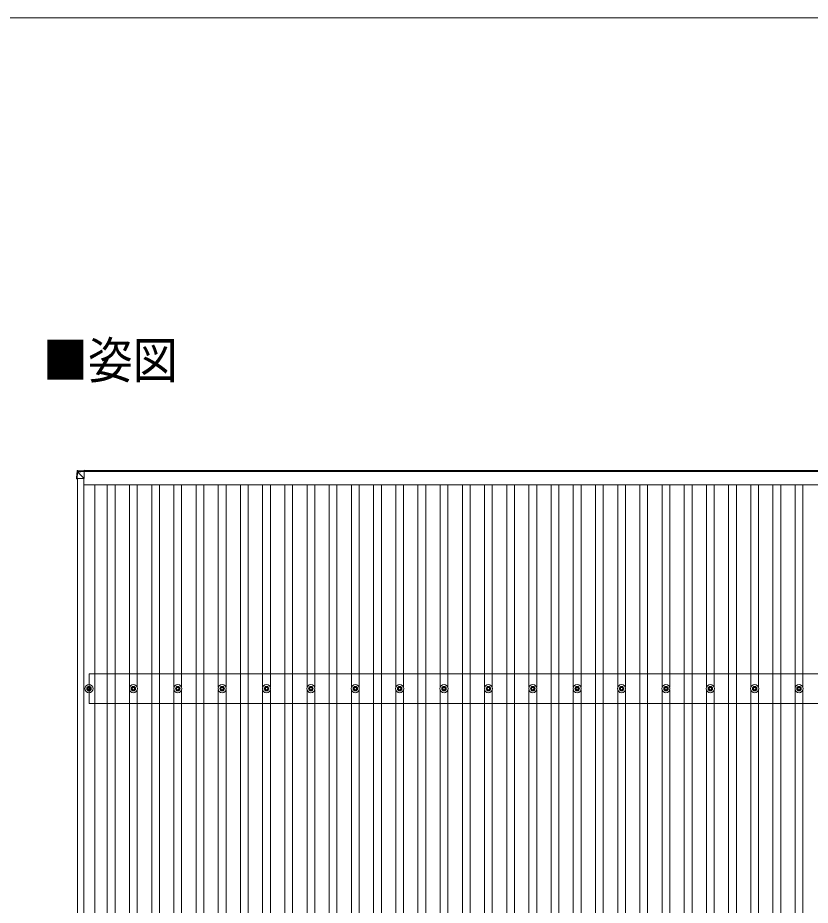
# Model space of a CAD drawing. Units: millimetres at full size, sheet at 1:50; details may follow other scales. Extents: x -14053 to 14053, y -9700 to 9700.
# Drawn here: x -7799 to -4227, y 5698 to 9700 of the extents above; entities that cross this region are included whole.
import ezdxf
from ezdxf.enums import TextEntityAlignment as Align

# ---------------------------------------------------------------- set-up
doc = ezdxf.new("R2010")
doc.units = ezdxf.units.MM
doc.header["$LTSCALE"] = 50
for name, color, linetype, lineweight in [('1-0', 4, 'Continuous', 9), ('1-1', 2, 'Continuous', 9), ('1-2', 134, 'Continuous', 9), ('1-3', 5, 'Continuous', 5), ('1-4', 6, 'Continuous', 9), ('F-0', 7, 'Continuous', 9)]:
    doc.layers.add(name, color=color, linetype=linetype, lineweight=lineweight)
doc.styles.add('ＭＳ ゴシック', font='')
doc.styles.get('ＭＳ ゴシック').set_extended_font_data('MS Gothic')

msp = doc.modelspace()

# ---------------------------------------------------------------- linework, layer by layer
at = {"layer": '1-1'}
for p, q in [((-7498.89, 7657.82), (-2056.68, 7657.82)), ((-2056.68, 7653.22), (-7498.89, 7653.22)), ((-7529.37, 1730.26), (-7529.37, 7621.64)), ((-7500.37, 1730.21), (-7500.37, 7621.59)), ((-7500.37, 7594.39), (-2054.37, 7594.39)), ((-2077.37, 6741.79), (-7477.37, 6741.79)), ((-7477.37, 6607.79), (-7477.37, 6741.79)), ((-2077.37, 6607.79), (-7477.37, 6607.79))]:
    msp.add_line(p, q, dxfattribs=at)
at = {"layer": '1-2'}
for p, q in [((-7450.87, 7594.39), (-7450.87, 1754.95)), ((-7394.87, 1754.95), (-7394.87, 7594.39)), ((-7359.87, 1754.95), (-7359.87, 7594.39)), ((-7294.87, 6679.97), (-7294.87, 7594.39)), ((-7259.87, 6679.97), (-7259.87, 7594.39)), ((-7194.87, 1754.95), (-7194.87, 7594.39)), ((-7194.87, 1754.95), (-7194.87, 7594.39)), ((-7159.87, 1754.95), (-7159.87, 7594.39)), ((-7159.87, 1754.95), (-7159.87, 7594.39)), ((-7094.87, 6679.97), (-7094.87, 7594.39)), ((-7094.87, 6679.97), (-7094.87, 7594.39)), ((-7059.87, 6679.97), (-7059.87, 7594.39)), ((-7059.87, 6679.97), (-7059.87, 7594.39)), ((-6994.87, 1754.95), (-6994.87, 7594.39)), ((-6994.87, 1754.95), (-6994.87, 7594.39)), ((-6959.87, 1754.95), (-6959.87, 7594.39)), ((-6959.87, 1754.95), (-6959.87, 7594.39)), ((-6894.87, 6679.97), (-6894.87, 7594.39)), ((-6894.87, 6679.97), (-6894.87, 7594.39)), ((-6859.87, 6679.97), (-6859.87, 7594.39)), ((-6859.87, 6679.97), (-6859.87, 7594.39)), ((-6794.87, 1754.95), (-6794.87, 7594.39)), ((-6794.87, 1754.95), (-6794.87, 7594.39)), ((-6794.87, 1754.95), (-6794.87, 7594.39)), ((-6759.87, 1754.95), (-6759.87, 7594.39)), ((-6759.87, 1754.95), (-6759.87, 7594.39)), ((-6759.87, 1754.95), (-6759.87, 7594.39)), ((-6694.87, 6679.97), (-6694.87, 7594.39)), ((-6694.87, 6679.97), (-6694.87, 7594.39)), ((-6694.87, 6679.97), (-6694.87, 7594.39)), ((-6659.87, 6679.97), (-6659.87, 7594.39)), ((-6659.87, 6679.97), (-6659.87, 7594.39)), ((-6659.87, 6679.97), (-6659.87, 7594.39)), ((-6594.87, 1754.95), (-6594.87, 7594.39)), ((-6594.87, 1754.95), (-6594.87, 7594.39)), ((-6559.87, 1754.95), (-6559.87, 7594.39)), ((-6559.87, 1754.95), (-6559.87, 7594.39)), ((-6494.87, 6679.97), (-6494.87, 7594.39)), ((-6494.87, 6679.97), (-6494.87, 7594.39)), ((-6459.87, 6679.97), (-6459.87, 7594.39)), ((-6459.87, 6679.97), (-6459.87, 7594.39)), ((-6394.87, 1754.95), (-6394.87, 7594.39)), ((-6359.87, 1754.95), (-6359.87, 7594.39)), ((-6294.87, 6679.97), (-6294.87, 7594.39)), ((-6259.87, 6679.97), (-6259.87, 7594.39)), ((-6194.87, 1754.95), (-6194.87, 7594.39)), ((-6159.87, 1754.95), (-6159.87, 7594.39)), ((-6094.87, 6679.97), (-6094.87, 7594.39)), ((-6059.87, 6679.97), (-6059.87, 7594.39)), ((-5994.87, 1754.95), (-5994.87, 7594.39)), ((-5959.87, 1754.95), (-5959.87, 7594.39)), ((-5894.87, 6679.97), (-5894.87, 7594.39)), ((-5859.87, 6679.97), (-5859.87, 7594.39)), ((-5794.87, 1754.95), (-5794.87, 7594.39)), ((-5759.87, 1754.95), (-5759.87, 7594.39)), ((-5694.87, 6679.97), (-5694.87, 7594.39)), ((-5659.87, 6679.97), (-5659.87, 7594.39)), ((-5594.87, 1754.95), (-5594.87, 7594.39)), ((-5559.87, 1754.95), (-5559.87, 7594.39)), ((-5494.87, 6679.97), (-5494.87, 7594.39)), ((-5459.87, 6679.97), (-5459.87, 7594.39)), ((-5394.87, 1754.95), (-5394.87, 7594.39)), ((-5359.87, 1754.95), (-5359.87, 7594.39)), ((-5294.87, 6679.97), (-5294.87, 7594.39)), ((-5259.87, 6679.97), (-5259.87, 7594.39)), ((-5194.87, 1754.95), (-5194.87, 7594.39)), ((-5159.87, 1754.95), (-5159.87, 7594.39)), ((-5094.87, 6679.97), (-5094.87, 7594.39)), ((-5059.87, 6679.97), (-5059.87, 7594.39)), ((-4994.87, 1754.95), (-4994.87, 7594.39)), ((-4959.87, 1754.95), (-4959.87, 7594.39)), ((-4894.87, 6679.97), (-4894.87, 7594.39)), ((-4859.87, 6679.97), (-4859.87, 7594.39)), ((-4794.87, 1754.95), (-4794.87, 7594.39)), ((-4759.87, 1754.95), (-4759.87, 7594.39)), ((-4694.87, 6679.97), (-4694.87, 7594.39)), ((-4659.87, 6679.97), (-4659.87, 7594.39)), ((-4594.87, 1754.95), (-4594.87, 7594.39)), ((-4559.87, 1754.95), (-4559.87, 7594.39)), ((-4494.87, 6679.97), (-4494.87, 7594.39)), ((-4459.87, 6679.97), (-4459.87, 7594.39)), ((-4394.87, 1754.95), (-4394.87, 7594.39)), ((-4359.87, 1754.95), (-4359.87, 7594.39)), ((-4294.87, 6679.97), (-4294.87, 7594.39)), ((-4259.87, 6679.97), (-4259.87, 7594.39)), ((-7294.87, 2679.97), (-7294.87, 6669.61)), ((-7259.87, 2679.97), (-7259.87, 6669.61)), ((-7094.87, 2679.97), (-7094.87, 6669.61)), ((-7094.87, 2679.97), (-7094.87, 6669.61)), ((-7059.87, 2679.97), (-7059.87, 6669.61)), ((-7059.87, 2679.97), (-7059.87, 6669.61)), ((-6894.87, 2679.97), (-6894.87, 6669.61)), ((-6894.87, 2679.97), (-6894.87, 6669.61)), ((-6859.87, 2679.97), (-6859.87, 6669.61)), ((-6859.87, 2679.97), (-6859.87, 6669.61)), ((-6694.87, 2679.97), (-6694.87, 6669.61)), ((-6694.87, 2679.97), (-6694.87, 6669.61)), ((-6694.87, 2679.97), (-6694.87, 6669.61)), ((-6659.87, 2679.97), (-6659.87, 6669.61)), ((-6659.87, 2679.97), (-6659.87, 6669.61)), ((-6659.87, 2679.97), (-6659.87, 6669.61)), ((-6494.87, 2679.97), (-6494.87, 6669.61)), ((-6494.87, 2679.97), (-6494.87, 6669.61)), ((-6459.87, 2679.97), (-6459.87, 6669.61)), ((-6459.87, 2679.97), (-6459.87, 6669.61)), ((-6294.87, 2679.97), (-6294.87, 6669.61)), ((-6259.87, 2679.97), (-6259.87, 6669.61)), ((-6094.87, 2679.97), (-6094.87, 6669.61)), ((-6059.87, 2679.97), (-6059.87, 6669.61)), ((-5894.87, 2679.97), (-5894.87, 6669.61)), ((-5859.87, 2679.97), (-5859.87, 6669.61)), ((-5694.87, 2679.97), (-5694.87, 6669.61)), ((-5659.87, 2679.97), (-5659.87, 6669.61)), ((-5494.87, 2679.97), (-5494.87, 6669.61)), ((-5459.87, 2679.97), (-5459.87, 6669.61)), ((-5294.87, 2679.97), (-5294.87, 6669.61)), ((-5259.87, 2679.97), (-5259.87, 6669.61)), ((-5094.87, 2679.97), (-5094.87, 6669.61)), ((-5059.87, 2679.97), (-5059.87, 6669.61)), ((-4894.87, 2679.97), (-4894.87, 6669.61)), ((-4859.87, 2679.97), (-4859.87, 6669.61)), ((-4694.87, 2679.97), (-4694.87, 6669.61)), ((-4659.87, 2679.97), (-4659.87, 6669.61)), ((-4494.87, 2679.97), (-4494.87, 6669.61)), ((-4459.87, 2679.97), (-4459.87, 6669.61)), ((-4294.87, 2679.97), (-4294.87, 6669.61)), ((-4259.87, 2679.97), (-4259.87, 6669.61))]:
    msp.add_line(p, q, dxfattribs=at)
at = {"layer": '1-3'}
for p, q in [((-7479.12, 6684.79), (-7479.12, 6680.37)), ((-7475.62, 6684.79), (-7475.62, 6680.37)), ((-7279.12, 6684.79), (-7279.12, 6680.37)), ((-7275.62, 6684.79), (-7275.62, 6680.37)), ((-7079.12, 6684.79), (-7079.12, 6680.37)), ((-7079.12, 6684.79), (-7079.12, 6680.37)), ((-7075.62, 6684.79), (-7075.62, 6680.37)), ((-7075.62, 6684.79), (-7075.62, 6680.37)), ((-6879.12, 6684.79), (-6879.12, 6680.37)), ((-6879.12, 6684.79), (-6879.12, 6680.37)), ((-6875.62, 6684.79), (-6875.62, 6680.37)), ((-6875.62, 6684.79), (-6875.62, 6680.37)), ((-6679.12, 6684.79), (-6679.12, 6680.37)), ((-6679.12, 6684.79), (-6679.12, 6680.37)), ((-6679.12, 6684.79), (-6679.12, 6680.37)), ((-6675.62, 6684.79), (-6675.62, 6680.37)), ((-6675.62, 6684.79), (-6675.62, 6680.37)), ((-6675.62, 6684.79), (-6675.62, 6680.37)), ((-6479.12, 6684.79), (-6479.12, 6680.37)), ((-6479.12, 6684.79), (-6479.12, 6680.37)), ((-6475.62, 6684.79), (-6475.62, 6680.37)), ((-6475.62, 6684.79), (-6475.62, 6680.37)), ((-6279.12, 6684.79), (-6279.12, 6680.37)), ((-6275.62, 6684.79), (-6275.62, 6680.37)), ((-6079.12, 6684.79), (-6079.12, 6680.37)), ((-6075.62, 6684.79), (-6075.62, 6680.37)), ((-5879.12, 6684.79), (-5879.12, 6680.37)), ((-5875.62, 6684.79), (-5875.62, 6680.37)), ((-5679.12, 6684.79), (-5679.12, 6680.37)), ((-5675.62, 6684.79), (-5675.62, 6680.37)), ((-5479.12, 6684.79), (-5479.12, 6680.37)), ((-5475.62, 6684.79), (-5475.62, 6680.37)), ((-5279.12, 6684.79), (-5279.12, 6680.37)), ((-5275.62, 6684.79), (-5275.62, 6680.37)), ((-5079.12, 6684.79), (-5079.12, 6680.37)), ((-5075.62, 6684.79), (-5075.62, 6680.37)), ((-4879.12, 6684.79), (-4879.12, 6680.37)), ((-4875.62, 6684.79), (-4875.62, 6680.37)), ((-4679.12, 6684.79), (-4679.12, 6680.37)), ((-4675.62, 6684.79), (-4675.62, 6680.37)), ((-4479.12, 6684.79), (-4479.12, 6680.37)), ((-4475.62, 6684.79), (-4475.62, 6680.37)), ((-4279.12, 6684.79), (-4279.12, 6680.37)), ((-4275.62, 6684.79), (-4275.62, 6680.37)), ((-7487.37, 6676.54), (-7482.95, 6676.54)), ((-7487.37, 6673.04), (-7482.95, 6673.04)), ((-7479.12, 6669.21), (-7479.12, 6664.79)), ((-7475.62, 6669.21), (-7475.62, 6664.79)), ((-7471.79, 6676.54), (-7467.37, 6676.54)), ((-7471.79, 6673.04), (-7467.37, 6673.04)), ((-7287.37, 6676.54), (-7282.95, 6676.54)), ((-7287.37, 6673.04), (-7282.95, 6673.04)), ((-7279.12, 6669.21), (-7279.12, 6664.79)), ((-7275.62, 6669.21), (-7275.62, 6664.79)), ((-7271.79, 6676.54), (-7267.37, 6676.54)), ((-7271.79, 6673.04), (-7267.37, 6673.04)), ((-7087.37, 6676.54), (-7082.95, 6676.54)), ((-7087.37, 6676.54), (-7082.95, 6676.54)), ((-7087.37, 6673.04), (-7082.95, 6673.04)), ((-7087.37, 6673.04), (-7082.95, 6673.04)), ((-7079.12, 6669.21), (-7079.12, 6664.79)), ((-7079.12, 6669.21), (-7079.12, 6664.79)), ((-7075.62, 6669.21), (-7075.62, 6664.79)), ((-7075.62, 6669.21), (-7075.62, 6664.79)), ((-7071.79, 6676.54), (-7067.37, 6676.54)), ((-7071.79, 6676.54), (-7067.37, 6676.54)), ((-7071.79, 6673.04), (-7067.37, 6673.04)), ((-7071.79, 6673.04), (-7067.37, 6673.04)), ((-6887.37, 6676.54), (-6882.95, 6676.54)), ((-6887.37, 6676.54), (-6882.95, 6676.54)), ((-6887.37, 6673.04), (-6882.95, 6673.04)), ((-6887.37, 6673.04), (-6882.95, 6673.04)), ((-6879.12, 6669.21), (-6879.12, 6664.79)), ((-6879.12, 6669.21), (-6879.12, 6664.79)), ((-6875.62, 6669.21), (-6875.62, 6664.79)), ((-6875.62, 6669.21), (-6875.62, 6664.79)), ((-6871.79, 6676.54), (-6867.37, 6676.54)), ((-6871.79, 6676.54), (-6867.37, 6676.54)), ((-6871.79, 6673.04), (-6867.37, 6673.04)), ((-6871.79, 6673.04), (-6867.37, 6673.04)), ((-6687.37, 6676.54), (-6682.95, 6676.54)), ((-6687.37, 6676.54), (-6682.95, 6676.54)), ((-6687.37, 6676.54), (-6682.95, 6676.54)), ((-6687.37, 6673.04), (-6682.95, 6673.04)), ((-6687.37, 6673.04), (-6682.95, 6673.04)), ((-6687.37, 6673.04), (-6682.95, 6673.04)), ((-6679.12, 6669.21), (-6679.12, 6664.79)), ((-6679.12, 6669.21), (-6679.12, 6664.79)), ((-6679.12, 6669.21), (-6679.12, 6664.79)), ((-6675.62, 6669.21), (-6675.62, 6664.79)), ((-6675.62, 6669.21), (-6675.62, 6664.79)), ((-6675.62, 6669.21), (-6675.62, 6664.79)), ((-6671.79, 6676.54), (-6667.37, 6676.54)), ((-6671.79, 6676.54), (-6667.37, 6676.54)), ((-6671.79, 6676.54), (-6667.37, 6676.54)), ((-6671.79, 6673.04), (-6667.37, 6673.04)), ((-6671.79, 6673.04), (-6667.37, 6673.04)), ((-6671.79, 6673.04), (-6667.37, 6673.04)), ((-6487.37, 6676.54), (-6482.95, 6676.54)), ((-6487.37, 6676.54), (-6482.95, 6676.54)), ((-6487.37, 6673.04), (-6482.95, 6673.04)), ((-6487.37, 6673.04), (-6482.95, 6673.04)), ((-6479.12, 6669.21), (-6479.12, 6664.79)), ((-6479.12, 6669.21), (-6479.12, 6664.79)), ((-6475.62, 6669.21), (-6475.62, 6664.79)), ((-6475.62, 6669.21), (-6475.62, 6664.79)), ((-6471.79, 6676.54), (-6467.37, 6676.54)), ((-6471.79, 6676.54), (-6467.37, 6676.54)), ((-6471.79, 6673.04), (-6467.37, 6673.04)), ((-6471.79, 6673.04), (-6467.37, 6673.04)), ((-6287.37, 6676.54), (-6282.95, 6676.54)), ((-6287.37, 6673.04), (-6282.95, 6673.04)), ((-6279.12, 6669.21), (-6279.12, 6664.79)), ((-6275.62, 6669.21), (-6275.62, 6664.79)), ((-6271.79, 6676.54), (-6267.37, 6676.54)), ((-6271.79, 6673.04), (-6267.37, 6673.04)), ((-6087.37, 6676.54), (-6082.95, 6676.54)), ((-6087.37, 6673.04), (-6082.95, 6673.04)), ((-6079.12, 6669.21), (-6079.12, 6664.79)), ((-6075.62, 6669.21), (-6075.62, 6664.79)), ((-6071.79, 6676.54), (-6067.37, 6676.54)), ((-6071.79, 6673.04), (-6067.37, 6673.04)), ((-5887.37, 6676.54), (-5882.95, 6676.54)), ((-5887.37, 6673.04), (-5882.95, 6673.04)), ((-5879.12, 6669.21), (-5879.12, 6664.79)), ((-5875.62, 6669.21), (-5875.62, 6664.79)), ((-5871.79, 6676.54), (-5867.37, 6676.54)), ((-5871.79, 6673.04), (-5867.37, 6673.04)), ((-5687.37, 6676.54), (-5682.95, 6676.54)), ((-5687.37, 6673.04), (-5682.95, 6673.04)), ((-5679.12, 6669.21), (-5679.12, 6664.79)), ((-5675.62, 6669.21), (-5675.62, 6664.79)), ((-5671.79, 6676.54), (-5667.37, 6676.54)), ((-5671.79, 6673.04), (-5667.37, 6673.04)), ((-5487.37, 6676.54), (-5482.95, 6676.54)), ((-5487.37, 6673.04), (-5482.95, 6673.04)), ((-5479.12, 6669.21), (-5479.12, 6664.79)), ((-5475.62, 6669.21), (-5475.62, 6664.79)), ((-5471.79, 6676.54), (-5467.37, 6676.54)), ((-5471.79, 6673.04), (-5467.37, 6673.04)), ((-5287.37, 6676.54), (-5282.95, 6676.54)), ((-5287.37, 6673.04), (-5282.95, 6673.04)), ((-5279.12, 6669.21), (-5279.12, 6664.79)), ((-5275.62, 6669.21), (-5275.62, 6664.79)), ((-5271.79, 6676.54), (-5267.37, 6676.54)), ((-5271.79, 6673.04), (-5267.37, 6673.04)), ((-5087.37, 6676.54), (-5082.95, 6676.54)), ((-5087.37, 6673.04), (-5082.95, 6673.04)), ((-5079.12, 6669.21), (-5079.12, 6664.79)), ((-5075.62, 6669.21), (-5075.62, 6664.79)), ((-5071.79, 6676.54), (-5067.37, 6676.54)), ((-5071.79, 6673.04), (-5067.37, 6673.04)), ((-4887.37, 6676.54), (-4882.95, 6676.54)), ((-4887.37, 6673.04), (-4882.95, 6673.04)), ((-4879.12, 6669.21), (-4879.12, 6664.79)), ((-4875.62, 6669.21), (-4875.62, 6664.79)), ((-4871.79, 6676.54), (-4867.37, 6676.54)), ((-4871.79, 6673.04), (-4867.37, 6673.04)), ((-4687.37, 6676.54), (-4682.95, 6676.54)), ((-4687.37, 6673.04), (-4682.95, 6673.04)), ((-4679.12, 6669.21), (-4679.12, 6664.79)), ((-4675.62, 6669.21), (-4675.62, 6664.79)), ((-4671.79, 6676.54), (-4667.37, 6676.54)), ((-4671.79, 6673.04), (-4667.37, 6673.04)), ((-4487.37, 6676.54), (-4482.95, 6676.54)), ((-4487.37, 6673.04), (-4482.95, 6673.04)), ((-4479.12, 6669.21), (-4479.12, 6664.79)), ((-4475.62, 6669.21), (-4475.62, 6664.79)), ((-4471.79, 6676.54), (-4467.37, 6676.54)), ((-4471.79, 6673.04), (-4467.37, 6673.04)), ((-4287.37, 6676.54), (-4282.95, 6676.54)), ((-4287.37, 6673.04), (-4282.95, 6673.04)), ((-4279.12, 6669.21), (-4279.12, 6664.79)), ((-4275.62, 6669.21), (-4275.62, 6664.79)), ((-4271.79, 6676.54), (-4267.37, 6676.54)), ((-4271.79, 6673.04), (-4267.37, 6673.04))]:
    msp.add_line(p, q, dxfattribs=at)
for centre, radius in [((-7477.37, 6674.79), 18.25), ((-7477.37, 6674.79), 10.15), ((-7277.37, 6674.79), 18.25), ((-7277.37, 6674.79), 10.15), ((-7077.37, 6674.79), 18.25), ((-7077.37, 6674.79), 18.25), ((-7077.37, 6674.79), 10.15), ((-7077.37, 6674.79), 10.15), ((-6877.37, 6674.79), 18.25), ((-6877.37, 6674.79), 18.25), ((-6877.37, 6674.79), 10.15), ((-6877.37, 6674.79), 10.15), ((-6677.37, 6674.79), 18.25), ((-6677.37, 6674.79), 18.25), ((-6677.37, 6674.79), 18.25), ((-6677.37, 6674.79), 10.15), ((-6677.37, 6674.79), 10.15), ((-6677.37, 6674.79), 10.15), ((-6477.37, 6674.79), 18.25), ((-6477.37, 6674.79), 18.25), ((-6477.37, 6674.79), 10.15), ((-6477.37, 6674.79), 10.15), ((-6277.37, 6674.79), 18.25), ((-6277.37, 6674.79), 10.15), ((-6077.37, 6674.79), 18.25), ((-6077.37, 6674.79), 10.15), ((-5877.37, 6674.79), 18.25), ((-5877.37, 6674.79), 10.15), ((-5677.37, 6674.79), 18.25), ((-5677.37, 6674.79), 10.15), ((-5477.37, 6674.79), 18.25), ((-5477.37, 6674.79), 10.15), ((-5277.37, 6674.79), 18.25), ((-5277.37, 6674.79), 10.15), ((-5077.37, 6674.79), 18.25), ((-5077.37, 6674.79), 10.15), ((-4877.37, 6674.79), 18.25), ((-4877.37, 6674.79), 10.15), ((-4677.37, 6674.79), 18.25), ((-4677.37, 6674.79), 10.15), ((-4477.37, 6674.79), 18.25), ((-4477.37, 6674.79), 10.15), ((-4277.37, 6674.79), 18.25), ((-4277.37, 6674.79), 10.15), ((-7477.37, 6674.79), 5.85), ((-7477.37, 6674.79), 5.25), ((-7277.37, 6674.79), 5.85), ((-7277.37, 6674.79), 5.25), ((-7077.37, 6674.79), 5.85), ((-7077.37, 6674.79), 5.85), ((-7077.37, 6674.79), 5.25), ((-7077.37, 6674.79), 5.25), ((-6877.37, 6674.79), 5.85), ((-6877.37, 6674.79), 5.85), ((-6877.37, 6674.79), 5.25), ((-6877.37, 6674.79), 5.25), ((-6677.37, 6674.79), 5.85), ((-6677.37, 6674.79), 5.85), ((-6677.37, 6674.79), 5.85), ((-6677.37, 6674.79), 5.25), ((-6677.37, 6674.79), 5.25), ((-6677.37, 6674.79), 5.25), ((-6477.37, 6674.79), 5.85), ((-6477.37, 6674.79), 5.85), ((-6477.37, 6674.79), 5.25), ((-6477.37, 6674.79), 5.25), ((-6277.37, 6674.79), 5.85), ((-6277.37, 6674.79), 5.25), ((-6077.37, 6674.79), 5.85), ((-6077.37, 6674.79), 5.25), ((-5877.37, 6674.79), 5.85), ((-5877.37, 6674.79), 5.25), ((-5677.37, 6674.79), 5.85), ((-5677.37, 6674.79), 5.25), ((-5477.37, 6674.79), 5.85), ((-5477.37, 6674.79), 5.25), ((-5277.37, 6674.79), 5.85), ((-5277.37, 6674.79), 5.25), ((-5077.37, 6674.79), 5.85), ((-5077.37, 6674.79), 5.25), ((-4877.37, 6674.79), 5.85), ((-4877.37, 6674.79), 5.25), ((-4677.37, 6674.79), 5.85), ((-4677.37, 6674.79), 5.25), ((-4477.37, 6674.79), 5.85), ((-4477.37, 6674.79), 5.25), ((-4277.37, 6674.79), 5.85), ((-4277.37, 6674.79), 5.25)]:
    msp.add_circle(centre, radius, dxfattribs=at)
at = {"layer": '1-4'}
for p, q in [((-7533.19, 7621.06), (-7531.33, 7651.59)), ((-7531.33, 7651.59), (-7531.33, 7656.35)), ((-7529.43, 7651.4), (-7531.3, 7620.99)), ((-7498.89, 7660.15), (-7529.45, 7658.22)), ((-7498.89, 7660.15), (-7529.45, 7658.22)), ((-7529.45, 7658.22), (-7529.45, 7658.22)), ((-7529.45, 7658.22), (-7529.45, 7653.47)), ((-7529.45, 7653.47), (-7498.89, 7655.34)), ((-7529.34, 7651.41), (-7529.43, 7651.4)), ((-7498.89, 7653.37), (-7529.38, 7651.5)), ((-7498.89, 7621.59), (-7529.34, 7652.06)), ((-7498.89, 7660.15), (-7498.89, 7655.34)), ((-7498.89, 7655.34), (-7498.89, 7653.37)), ((-7498.89, 7654.02), (-7498.89, 7621.59)), ((-7531.3, 7621.64), (-7498.89, 7621.59))]:
    msp.add_line(p, q, dxfattribs=at)
msp.add_lwpolyline([(-7531.33, 7656.35), (-7533.19, 7625.87), (-7533.19, 7621.06)], dxfattribs=at)
for centre, radius, start, end in [((-7529.33, 7651.47), 2, 93.48408, 176.48407), ((-7529.1, 7664.32), 12.92, 260.08679, 268.52577), ((-7519.07, 7652.52), 10.42, 174.80664, 186.16183)]:
    msp.add_arc(centre, radius, start, end, dxfattribs=at)
for centre, major_axis, ratio, start_param, end_param in [((-7529.33, 7656.23), (-1.92, -0.56), 0.998105, 4.4898734, 5.9384966), ((-7529.33, 7651.47), (-0.12, 2), 0.02656, 0.0332981, 1.5518323), ((-7493.32, 7653.61), (-36.07, -2.1), 0.055348, 0.0000815, 0.0491486), ((-7531.19, 7621.06), (-2, 0), 0.033268, 0.0000002, 1.5185344)]:
    msp.add_ellipse(centre, major_axis=major_axis, ratio=ratio, start_param=start_param, end_param=end_param, dxfattribs=at)
at = {"layer": 'F-0', "color": 5, "lineweight": 5}
msp.add_line((-14053.43, 9700), (13346.57, 9700), dxfattribs=at)

# ---------------------------------------------------------------- texts
at = {"layer": '1-0', "color": 7, "style": 'ＭＳ ゴシック', "width": 0.9}
msp.add_text('■姿図', height=165, dxfattribs=at).set_placement((-7685.04, 8023.55), align=Align.BOTTOM_LEFT)

doc.saveas('drawing.dxf')
